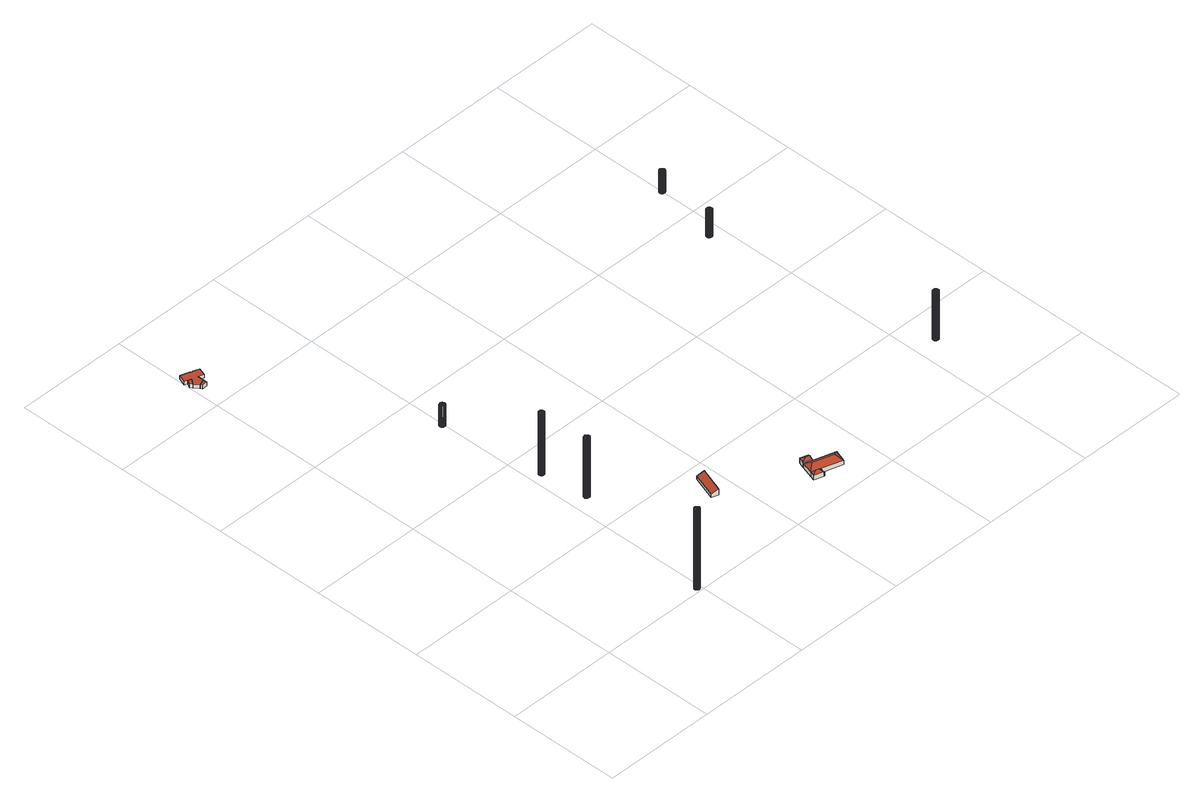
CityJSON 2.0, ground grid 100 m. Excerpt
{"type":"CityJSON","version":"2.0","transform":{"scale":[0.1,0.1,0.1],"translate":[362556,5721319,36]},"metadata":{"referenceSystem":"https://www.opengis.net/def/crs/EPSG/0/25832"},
"CityObjects":{
"building1":{"type":"Building","attributes":{"Geometrietyp2DReferenz":"1000","Gemeindeschluessel":"05513000","function":"51002_1251","roofType":"1000","measuredHeight":76.98},"geometry":[{"type":"Solid","lod":"2","boundaries":[[[[0,1,2]],[[1,3,2]],[[4,5,0]],[[5,1,0]],[[6,7,4]],[[7,5,4]],[[8,9,6]],[[9,7,6]],[[10,11,8]],[[11,9,8]],[[12,13,10]],[[13,11,10]],[[14,15,12]],[[15,13,12]],[[16,17,14]],[[17,15,14]],[[18,19,16]],[[19,17,16]],[[20,21,18]],[[21,19,18]],[[22,23,20]],[[23,21,20]],[[24,25,22]],[[25,23,22]],[[26,27,24]],[[27,25,24]],[[28,29,26]],[[29,27,26]],[[30,31,28]],[[31,29,28]],[[32,33,30]],[[33,31,30]],[[34,35,32]],[[35,33,32]],[[36,37,34]],[[2,3,38]],[[37,35,34]],[[38,39,36]],[[39,37,36]],[[3,39,38]],[[3,1,39]],[[1,5,39]],[[5,7,39]],[[7,9,39]],[[9,11,39]],[[11,13,39]],[[13,15,39]],[[15,17,39]],[[17,19,39]],[[19,21,39]],[[21,23,39]],[[23,25,39]],[[25,27,39]],[[27,29,39]],[[29,31,39]],[[31,33,39]],[[33,35,39]],[[35,37,39]],[[0,2,4]],[[2,38,4]],[[38,36,4]],[[36,34,4]],[[34,32,4]],[[32,30,4]],[[30,28,4]],[[28,26,4]],[[26,24,4]],[[24,22,4]],[[22,20,4]],[[20,18,4]],[[18,16,4]],[[16,14,4]],[[14,12,4]],[[12,10,4]],[[10,8,4]],[[8,6,4]]]],"semantics":{"surfaces":[{"type":"WallSurface"},{"type":"GroundSurface"},{"type":"RoofSurface"}],"values":[[0,0,0,0,0,0,0,0,0,0,0,0,0,0,0,0,0,0,0,0,0,0,0,0,0,0,0,0,0,0,0,0,0,0,0,0,0,0,0,0,1,1,1,1,1,1,1,1,1,1,1,1,1,1,1,1,1,1,2,2,2,2,2,2,2,2,2,2,2,2,2,2,2,2,2,2]]}}]},
"building2":{"type":"Building","attributes":{"Geometrietyp2DReferenz":"3000","Gemeindeschluessel":"05562012","function":"51009_1610","roofType":"1000","measuredHeight":3.59},"geometry":[{"type":"Solid","lod":"2","boundaries":[[[[40,41,42,43]],[[44,45,41,40]],[[46,47,45,44]],[[43,42,47,46]],[[44,40,43,46]],[[41,45,47,42]]]],"semantics":{"surfaces":[{"type":"WallSurface"},{"type":"RoofSurface"},{"type":"GroundSurface"}],"values":[[0,0,0,0,1,2]]}}]},
"building3":{"type":"Building","attributes":{"Geometrietyp2DReferenz":"3000","Gemeindeschluessel":"05562012","function":"51009_1610","roofType":"1000","measuredHeight":3.65},"geometry":[{"type":"Solid","lod":"2","boundaries":[[[[48,49,50,51]],[[52,53,49,48]],[[54,55,53,52]],[[51,50,55,54]],[[52,48,51,54]],[[49,53,55,50]]]],"semantics":{"surfaces":[{"type":"WallSurface"},{"type":"RoofSurface"},{"type":"GroundSurface"}],"values":[[0,0,0,0,1,2]]}}]},
"building4":{"type":"Building","attributes":{"Geometrietyp2DReferenz":"3000","Gemeindeschluessel":"05562012","function":"31001_3081","roofType":"1000","measuredHeight":3.31},"address":[{"country":"Germany","locality":"Dorsten","thoroughfareNumber":"91","thoroughfareName":"Gräwingheide"}],"geometry":[{"type":"Solid","lod":"2","boundaries":[[[[56,57,58,59]],[[60,61,57,56]],[[62,63,61,60]],[[64,65,63,62]],[[66,67,65,64]],[[68,69,67,66]],[[70,71,69,68]],[[72,73,71,70]],[[74,75,73,72]],[[76,77,75,74]],[[78,79,77,76]],[[80,81,79,78]],[[82,45,81,80]],[[83,41,45,82]],[[84,42,41,83]],[[85,86,42,84]],[[87,88,86,85]],[[59,58,88,87]],[[85,84,83,82,80,78,76,74,72,70,68,66,64,62,60,56,59,87]],[[57,61,63,65,67,69,71,73,75,77,79,81,45,41,42,86,88,58]]]],"semantics":{"surfaces":[{"type":"WallSurface"},{"type":"RoofSurface"},{"type":"GroundSurface"}],"values":[[0,0,0,0,0,0,0,0,0,0,0,0,0,0,0,0,0,0,1,2]]}}]},
"building5":{"type":"Building","attributes":{"Geometrietyp2DReferenz":"1000","Gemeindeschluessel":"05562012","function":"51002_1251","roofType":"1000","measuredHeight":57.71},"geometry":[{"type":"Solid","lod":"2","boundaries":[[[[89,90,91]],[[90,92,91]],[[93,94,89]],[[94,90,89]],[[95,96,93]],[[96,94,93]],[[97,98,95]],[[98,96,95]],[[99,100,97]],[[100,98,97]],[[101,102,99]],[[102,100,99]],[[103,104,101]],[[104,102,101]],[[105,106,103]],[[106,104,103]],[[107,108,105]],[[108,106,105]],[[109,110,107]],[[110,108,107]],[[111,112,109]],[[112,110,109]],[[113,114,111]],[[114,112,111]],[[115,116,113]],[[116,114,113]],[[117,118,115]],[[118,116,115]],[[119,120,117]],[[120,118,117]],[[121,122,119]],[[122,120,119]],[[123,124,121]],[[124,122,121]],[[125,126,127]],[[127,126,123]],[[126,124,123]],[[128,125,127]],[[91,92,128]],[[92,125,128]],[[92,90,125]],[[90,94,125]],[[94,96,125]],[[96,98,125]],[[98,100,125]],[[100,102,125]],[[102,104,125]],[[104,106,125]],[[106,108,125]],[[108,110,125]],[[110,112,125]],[[112,114,125]],[[114,116,125]],[[116,118,125]],[[118,120,125]],[[120,122,125]],[[122,124,125]],[[124,126,125]],[[89,91,93]],[[91,128,93]],[[128,127,93]],[[127,123,93]],[[123,121,93]],[[121,119,93]],[[119,117,93]],[[117,115,93]],[[115,113,93]],[[113,111,93]],[[111,109,93]],[[109,107,93]],[[107,105,93]],[[105,103,93]],[[103,101,93]],[[101,99,93]],[[99,97,93]],[[97,95,93]]]],"semantics":{"surfaces":[{"type":"WallSurface"},{"type":"GroundSurface"},{"type":"RoofSurface"}],"values":[[0,0,0,0,0,0,0,0,0,0,0,0,0,0,0,0,0,0,0,0,0,0,0,0,0,0,0,0,0,0,0,0,0,0,0,0,0,0,0,0,1,1,1,1,1,1,1,1,1,1,1,1,1,1,1,1,1,1,2,2,2,2,2,2,2,2,2,2,2,2,2,2,2,2,2,2]]}}]},
"building6":{"type":"Building","attributes":{"Geometrietyp2DReferenz":"1000","Gemeindeschluessel":"05562012","function":"51002_1251","roofType":"1000","measuredHeight":59.73},"geometry":[{"type":"Solid","lod":"2","boundaries":[[[[129,130,131]],[[130,132,131]],[[133,134,129]],[[134,130,129]],[[135,136,133]],[[136,134,133]],[[137,138,135]],[[138,136,135]],[[139,140,137]],[[140,138,137]],[[141,142,139]],[[142,140,139]],[[143,144,141]],[[144,142,141]],[[145,146,143]],[[146,144,143]],[[147,148,145]],[[148,146,145]],[[149,150,147]],[[150,148,147]],[[151,152,149]],[[152,150,149]],[[153,154,151]],[[154,152,151]],[[155,156,153]],[[156,154,153]],[[157,158,155]],[[158,156,155]],[[159,160,157]],[[160,158,157]],[[161,162,159]],[[162,160,159]],[[163,164,165]],[[165,164,161]],[[164,162,161]],[[166,163,165]],[[167,168,166]],[[168,163,166]],[[131,132,167]],[[132,168,167]],[[132,130,168]],[[130,134,168]],[[134,136,168]],[[136,138,168]],[[138,140,168]],[[140,142,168]],[[142,144,168]],[[144,146,168]],[[146,148,168]],[[148,150,168]],[[150,152,168]],[[152,154,168]],[[154,156,168]],[[156,158,168]],[[158,160,168]],[[160,162,168]],[[162,164,168]],[[164,163,168]],[[129,131,133]],[[131,167,133]],[[167,166,133]],[[166,165,133]],[[165,161,133]],[[161,159,133]],[[159,157,133]],[[157,155,133]],[[155,153,133]],[[153,151,133]],[[151,149,133]],[[149,147,133]],[[147,145,133]],[[145,143,133]],[[143,141,133]],[[141,139,133]],[[139,137,133]],[[137,135,133]]]],"semantics":{"surfaces":[{"type":"WallSurface"},{"type":"GroundSurface"},{"type":"RoofSurface"}],"values":[[0,0,0,0,0,0,0,0,0,0,0,0,0,0,0,0,0,0,0,0,0,0,0,0,0,0,0,0,0,0,0,0,0,0,0,0,0,0,0,0,1,1,1,1,1,1,1,1,1,1,1,1,1,1,1,1,1,1,2,2,2,2,2,2,2,2,2,2,2,2,2,2,2,2,2,2]]}}]},
"building7":{"type":"Building","attributes":{"Geometrietyp2DReferenz":"1000","Gemeindeschluessel":"05562012","function":"51002_1251","roofType":"1000","measuredHeight":20.13},"geometry":[{"type":"Solid","lod":"2","boundaries":[[[[169,170,171]],[[170,172,171]],[[173,174,169]],[[174,170,169]],[[175,176,173]],[[176,174,173]],[[177,178,175]],[[178,176,175]],[[179,180,177]],[[180,178,177]],[[181,182,179]],[[182,180,179]],[[183,184,181]],[[184,182,181]],[[185,186,183]],[[186,184,183]],[[187,188,185]],[[188,186,185]],[[189,190,187]],[[190,188,187]],[[191,192,189]],[[192,190,189]],[[193,194,191]],[[194,192,191]],[[195,196,193]],[[196,194,193]],[[197,198,195]],[[199,200,197]],[[198,196,195]],[[200,198,197]],[[201,202,199]],[[202,200,199]],[[203,204,201]],[[204,202,201]],[[205,206,203]],[[206,204,203]],[[207,208,205]],[[208,206,205]],[[171,172,207]],[[172,208,207]],[[188,190,208]],[[190,192,208]],[[192,194,208]],[[194,196,208]],[[196,198,208]],[[198,200,208]],[[200,202,208]],[[202,204,208]],[[204,206,208]],[[172,170,208]],[[170,174,208]],[[174,176,208]],[[176,178,208]],[[178,180,208]],[[180,182,208]],[[182,184,208]],[[184,186,208]],[[186,188,208]],[[169,171,173]],[[171,207,173]],[[207,205,173]],[[205,203,173]],[[203,201,173]],[[201,199,173]],[[199,197,173]],[[197,195,173]],[[195,193,173]],[[193,191,173]],[[191,189,173]],[[189,187,173]],[[187,185,173]],[[185,183,173]],[[183,181,173]],[[181,179,173]],[[179,177,173]],[[177,175,173]]]],"semantics":{"surfaces":[{"type":"WallSurface"},{"type":"GroundSurface"},{"type":"RoofSurface"}],"values":[[0,0,0,0,0,0,0,0,0,0,0,0,0,0,0,0,0,0,0,0,0,0,0,0,0,0,0,0,0,0,0,0,0,0,0,0,0,0,0,0,1,1,1,1,1,1,1,1,1,1,1,1,1,1,1,1,1,1,2,2,2,2,2,2,2,2,2,2,2,2,2,2,2,2,2,2]]}}]},
"building8":{"type":"Building","attributes":{"Geometrietyp2DReferenz":"3000","Gemeindeschluessel":"05562012","function":"31001_2720","roofType":"2100","measuredHeight":5.94},"address":[{"country":"Germany","locality":"Dorsten","thoroughfareNumber":"345","thoroughfareName":"Bochumer Straße"}],"geometry":[{"type":"Solid","lod":"2","boundaries":[[[[209,210,211,212]],[[213,214,210,209]],[[215,216,214,213]],[[212,211,216,215]],[[213,209,212,215]],[[210,214,216,211]]]],"semantics":{"surfaces":[{"type":"WallSurface"},{"type":"RoofSurface"},{"type":"GroundSurface"}],"values":[[0,0,0,0,1,2]]}}]},
"building9":{"type":"Building","attributes":{"Gemeindeschluessel":"05562012","Geometrietyp2DReferenz":"3000","function":"31001_1210"},"address":[{"country":"Germany","locality":"Dorsten","thoroughfareNumber":"345","thoroughfareName":"Bochumer Straße"}],"children":["building9-1","building9-2","building9-3"]},
"building9-1":{"type":"BuildingPart","attributes":{"roofType":"3200","measuredHeight":7.33},"parents":["building9"],"geometry":[{"type":"Solid","lod":"2","boundaries":[[[[217,218,219,220]],[[221,222,223,224]],[[225,226,222,221]],[[227,228,226,225]],[[229,220,227,225,230]],[[225,221,230]],[[230,221,224,217,229]],[[217,220,229]],[[219,218,223,222,226,228]],[[227,220,219,228]],[[217,224,223,218]]]],"semantics":{"surfaces":[{"type":"WallSurface"},{"type":"RoofSurface"},{"type":"GroundSurface"},{"type":"ClosureSurface"}],"values":[[0,0,0,0,1,1,1,1,2,3,3]]}}]},
"building9-2":{"type":"BuildingPart","attributes":{"roofType":"5000","measuredHeight":6.47},"parents":["building9"],"geometry":[{"type":"MultiSurface","lod":"2","boundaries":[[[231,232,218,233]],[[234,235,232,231]],[[236,237,235,234]],[[238,223,237,236]],[[236,234,231,239]],[[231,233,239]],[[233,238,236,239]],[[232,235,237,223,218]],[[238,233,217,224]],[[218,223,224,217]]],"semantics":{"surfaces":[{"type":"WallSurface"},{"type":"RoofSurface"},{"type":"GroundSurface"},{"type":"ClosureSurface"}],"values":[0,0,0,0,1,1,1,2,0,3]}}]},
"building9-3":{"type":"BuildingPart","attributes":{"roofType":"3200","measuredHeight":6.53},"parents":["building9"],"geometry":[{"type":"MultiSurface","lod":"2","boundaries":[[[240,241,242,243]],[[244,219,241,240]],[[245,246,228,247]],[[248,249,246,245]],[[250,251,249,248]],[[243,242,251,250]],[[252,240,243,253]],[[243,250,248,245,247,253]],[[253,247,244,252]],[[244,240,252]],[[241,219,228,246,249,251,242]],[[244,247,227,220]],[[228,219,220,227]]],"semantics":{"surfaces":[{"type":"WallSurface"},{"type":"RoofSurface"},{"type":"GroundSurface"},{"type":"ClosureSurface"}],"values":[0,0,0,0,0,0,1,1,1,1,2,0,3]}}]},
"building10":{"type":"Building","attributes":{"Geometrietyp2DReferenz":"1000","Gemeindeschluessel":"05513000","function":"51002_1251","roofType":"1000","measuredHeight":46.66},"geometry":[{"type":"Solid","lod":"2","boundaries":[[[[254,255,256]],[[255,257,256]],[[258,259,254]],[[259,255,254]],[[260,261,258]],[[261,259,258]],[[262,263,260]],[[263,261,260]],[[264,265,262]],[[265,263,262]],[[266,267,264]],[[267,265,264]],[[268,269,266]],[[269,267,266]],[[270,271,268]],[[271,269,268]],[[272,273,270]],[[273,271,270]],[[274,275,272]],[[275,273,272]],[[276,277,274]],[[277,275,274]],[[278,279,276]],[[279,277,276]],[[280,281,278]],[[281,279,278]],[[282,283,280]],[[283,281,280]],[[284,285,282]],[[285,283,282]],[[286,287,284]],[[287,285,284]],[[288,289,286]],[[289,287,286]],[[290,291,288]],[[291,289,288]],[[256,257,292]],[[292,293,290]],[[293,291,290]],[[257,293,292]],[[257,255,293]],[[255,259,293]],[[259,261,293]],[[261,263,293]],[[263,265,293]],[[265,267,293]],[[267,269,293]],[[269,271,293]],[[271,273,293]],[[273,275,293]],[[275,277,293]],[[277,279,293]],[[279,281,293]],[[281,283,293]],[[283,285,293]],[[285,287,293]],[[287,289,293]],[[289,291,293]],[[254,256,258]],[[256,292,258]],[[292,290,258]],[[290,288,258]],[[288,286,258]],[[286,284,258]],[[284,282,258]],[[282,280,258]],[[280,278,258]],[[278,276,258]],[[276,274,258]],[[274,272,258]],[[272,270,258]],[[270,268,258]],[[268,266,258]],[[266,264,258]],[[264,262,258]],[[262,260,258]]]],"semantics":{"surfaces":[{"type":"WallSurface"},{"type":"GroundSurface"},{"type":"RoofSurface"}],"values":[[0,0,0,0,0,0,0,0,0,0,0,0,0,0,0,0,0,0,0,0,0,0,0,0,0,0,0,0,0,0,0,0,0,0,0,0,0,0,0,0,1,1,1,1,1,1,1,1,1,1,1,1,1,1,1,1,1,1,2,2,2,2,2,2,2,2,2,2,2,2,2,2,2,2,2,2]]}}]},
"building11":{"type":"Building","attributes":{"Geometrietyp2DReferenz":"1000","Gemeindeschluessel":"05562012","function":"51002_1251","roofType":"1000","measuredHeight":25.85},"geometry":[{"type":"Solid","lod":"2","boundaries":[[[[294,295,296]],[[295,297,296]],[[298,299,294]],[[299,295,294]],[[300,301,298]],[[301,299,298]],[[302,303,300]],[[303,301,300]],[[304,305,302]],[[305,303,302]],[[306,307,304]],[[307,305,304]],[[308,309,306]],[[309,307,306]],[[310,311,308]],[[311,309,308]],[[312,313,310]],[[313,311,310]],[[314,315,312]],[[315,313,312]],[[316,317,314]],[[317,315,314]],[[318,319,316]],[[319,317,316]],[[320,321,318]],[[321,319,318]],[[322,323,320]],[[323,321,320]],[[324,325,322]],[[325,323,322]],[[326,327,324]],[[327,325,324]],[[328,329,326]],[[329,327,326]],[[330,331,328]],[[331,329,328]],[[332,333,330]],[[333,331,330]],[[296,297,332]],[[297,333,332]],[[297,295,333]],[[295,299,333]],[[299,301,333]],[[301,303,333]],[[303,305,333]],[[305,307,333]],[[307,309,333]],[[309,311,333]],[[311,313,333]],[[313,315,333]],[[315,317,333]],[[317,319,333]],[[319,321,333]],[[321,323,333]],[[323,325,333]],[[325,327,333]],[[327,329,333]],[[329,331,333]],[[294,296,298]],[[296,332,298]],[[332,330,298]],[[330,328,298]],[[328,326,298]],[[326,324,298]],[[324,322,298]],[[322,320,298]],[[320,318,298]],[[318,316,298]],[[316,314,298]],[[314,312,298]],[[312,310,298]],[[310,308,298]],[[308,306,298]],[[306,304,298]],[[304,302,298]],[[302,300,298]]]],"semantics":{"surfaces":[{"type":"WallSurface"},{"type":"GroundSurface"},{"type":"RoofSurface"}],"values":[[0,0,0,0,0,0,0,0,0,0,0,0,0,0,0,0,0,0,0,0,0,0,0,0,0,0,0,0,0,0,0,0,0,0,0,0,0,0,0,0,1,1,1,1,1,1,1,1,1,1,1,1,1,1,1,1,1,1,2,2,2,2,2,2,2,2,2,2,2,2,2,2,2,2,2,2]]}}]},
"building12":{"type":"Building","attributes":{"Geometrietyp2DReferenz":"1000","Gemeindeschluessel":"05562012","function":"51002_1251","roofType":"1000","measuredHeight":20.57},"geometry":[{"type":"Solid","lod":"2","boundaries":[[[[334,335,336]],[[335,337,336]],[[338,339,334]],[[339,335,334]],[[340,341,338]],[[341,339,338]],[[342,343,340]],[[343,341,340]],[[344,345,342]],[[345,343,342]],[[346,347,344]],[[347,345,344]],[[348,349,346]],[[349,347,346]],[[350,351,348]],[[351,349,348]],[[352,353,350]],[[353,351,350]],[[354,355,352]],[[355,353,352]],[[356,357,354]],[[357,355,354]],[[358,359,356]],[[359,357,356]],[[360,361,358]],[[361,359,358]],[[362,363,360]],[[363,361,360]],[[364,365,362]],[[365,363,362]],[[366,367,364]],[[367,365,364]],[[368,369,366]],[[369,367,366]],[[370,371,368]],[[371,369,368]],[[372,373,370]],[[373,371,370]],[[336,337,372]],[[337,373,372]],[[373,337,371]],[[337,335,371]],[[335,339,371]],[[339,341,371]],[[341,343,371]],[[343,345,371]],[[345,347,371]],[[347,349,371]],[[349,351,371]],[[351,353,371]],[[353,355,371]],[[355,357,371]],[[357,359,371]],[[359,361,371]],[[361,363,371]],[[363,365,371]],[[365,367,371]],[[367,369,371]],[[336,372,334]],[[372,370,334]],[[370,368,334]],[[368,366,334]],[[366,364,334]],[[364,362,334]],[[362,360,334]],[[360,358,334]],[[358,356,334]],[[356,354,334]],[[354,352,334]],[[352,350,334]],[[350,348,334]],[[348,346,334]],[[346,344,334]],[[344,342,334]],[[342,340,334]],[[340,338,334]]]],"semantics":{"surfaces":[{"type":"WallSurface"},{"type":"GroundSurface"},{"type":"RoofSurface"}],"values":[[0,0,0,0,0,0,0,0,0,0,0,0,0,0,0,0,0,0,0,0,0,0,0,0,0,0,0,0,0,0,0,0,0,0,0,0,0,0,0,0,1,1,1,1,1,1,1,1,1,1,1,1,1,1,1,1,1,1,2,2,2,2,2,2,2,2,2,2,2,2,2,2,2,2,2,2]]}}]}
},
"vertices":[
[983,40,792],[983,40,22],[979,46,792],[979,46,22],[986,32,792],[986,32,22],[986,24,792],[986,24,22],[983,17,792],[983,17,22],[979,11,792],[979,11,22],[973,6,792],[973,6,22],[965,3,792],[965,3,22],[957,3,792],[957,3,22],[950,6,792],[950,6,22],[944,11,792],[944,11,22],[939,17,792],[939,17,22],[937,24,792],[937,24,22],[937,32,792],[937,32,22],[939,40,792],[939,40,22],[944,46,792],[944,46,22],[950,50,792],[950,50,22],[957,53,792],[957,53,22],[965,53,792],[965,53,22],[973,50,792],[973,50,22],
[54,4309,48],[54,4309,12],[23,4319,12],[23,4319,48],[18,4264,48],[18,4264,12],[6,4279,48],[6,4279,12],
[107,4206,48],[107,4206,11],[105,4238,11],[105,4238,48],[63,4202,48],[63,4202,11],[51,4218,48],[51,4218,11],
[102,4374,45],[102,4374,12],[24,4400,12],[24,4400,45],[101,4372,45],[101,4372,12],[126,4364,45],[126,4364,12],[126,4366,45],[126,4366,12],[181,4347,45],[181,4347,12],[158,4278,45],[158,4278,12],[109,4294,45],[109,4294,12],[109,4237,45],[109,4237,12],[109,4206,45],[109,4206,12],[107,4206,45],[107,4206,12],[105,4238,45],[105,4238,12],[51,4218,45],[51,4218,12],[18,4264,45],[54,4309,45],[23,4319,45],[24,4322,45],[24,4322,12],[0,4330,45],[0,4330,12],
[1166,1340,594],[1166,1340,17],[1161,1346,594],[1161,1346,17],[1168,1332,594],[1168,1332,17],[1168,1325,594],[1168,1325,17],[1166,1317,594],[1166,1317,17],[1161,1311,594],[1161,1311,17],[1155,1306,594],[1155,1306,17],[1148,1304,594],[1148,1304,17],[1140,1304,594],[1140,1304,17],[1132,1306,594],[1132,1306,17],[1126,1311,594],[1126,1311,17],[1121,1317,594],[1121,1317,17],[1119,1325,594],[1119,1325,17],[1119,1332,594],[1119,1332,17],[1121,1340,594],[1121,1340,17],[1126,1346,594],[1126,1346,17],[1132,1351,594],[1132,1351,17],[1140,1353,594],[1140,1353,17],[1155,1351,17],[1148,1353,17],[1148,1353,594],[1155,1351,594],
[1121,1759,610],[1121,1759,13],[1117,1765,610],[1117,1765,13],[1124,1752,610],[1124,1752,13],[1124,1744,610],[1124,1744,13],[1121,1736,610],[1121,1736,13],[1117,1730,610],[1117,1730,13],[1110,1725,610],[1110,1725,13],[1103,1723,610],[1103,1723,13],[1095,1723,610],[1095,1723,13],[1088,1725,610],[1088,1725,13],[1081,1730,610],[1081,1730,13],[1077,1736,610],[1077,1736,13],[1074,1744,610],[1074,1744,13],[1074,1752,610],[1074,1752,13],[1077,1759,610],[1077,1759,13],[1081,1765,610],[1081,1765,13],[1088,1770,610],[1088,1770,13],[1103,1772,13],[1095,1772,13],[1095,1772,610],[1103,1772,610],[1110,1770,610],[1110,1770,13],
[1014,2667,209],[1014,2667,7],[1010,2673,209],[1010,2673,7],[1017,2659,209],[1017,2659,7],[1017,2652,209],[1017,2652,7],[1014,2644,209],[1014,2644,7],[1010,2638,209],[1010,2638,7],[1003,2633,209],[1003,2633,7],[996,2631,209],[996,2631,7],[988,2631,209],[988,2631,7],[981,2633,209],[981,2633,7],[974,2638,209],[974,2638,7],[970,2644,209],[970,2644,7],[967,2652,209],[967,2652,7],[967,2659,209],[967,2659,7],[970,2667,209],[970,2667,7],[974,2673,209],[974,2673,7],[981,2678,209],[981,2678,7],[988,2680,209],[988,2680,7],[996,2680,209],[996,2680,7],[1003,2678,209],[1003,2678,7],
[1768,664,48],[1768,664,19],[1826,644,19],[1826,644,78],[1844,881,48],[1844,881,19],[1902,861,78],[1902,861,19],
[2465,395,77],[2465,395,36],[2430,288,36],[2430,288,77],[2730,312,77],[2730,312,36],[2534,373,36],[2534,373,77],[2695,206,77],[2695,206,36],[2511,263,77],[2511,263,36],[2492,328,109],[2668,273,109],
[2484,451,84],[2484,451,36],[2465,395,84],[2551,430,84],[2551,430,36],[2542,402,100],[2542,402,36],[2534,373,84],[2506,413,100],
[2416,244,79],[2416,244,36],[2497,218,36],[2497,218,79],[2430,288,79],[2499,224,79],[2499,224,36],[2511,263,79],[2505,221,74],[2505,221,36],[2504,216,74],[2504,216,36],[2451,257,101],[2476,250,101],
[4206,713,501],[4206,713,35],[4201,719,501],[4201,719,35],[4208,705,501],[4208,705,35],[4208,697,501],[4208,697,35],[4206,690,501],[4206,690,35],[4201,684,501],[4201,684,35],[4195,679,501],[4195,679,35],[4188,677,501],[4188,677,35],[4180,677,501],[4180,677,35],[4172,679,501],[4172,679,35],[4166,684,501],[4166,684,35],[4161,690,501],[4161,690,35],[4159,697,501],[4159,697,35],[4159,705,501],[4159,705,35],[4161,713,501],[4161,713,35],[4166,719,501],[4166,719,35],[4172,724,501],[4172,724,35],[4180,726,501],[4180,726,35],[4188,726,501],[4188,726,35],[4195,724,501],[4195,724,35],
[3895,2724,280],[3895,2724,21],[3891,2730,280],[3891,2730,21],[3898,2716,280],[3898,2716,21],[3898,2708,280],[3898,2708,21],[3895,2701,280],[3895,2701,21],[3891,2695,280],[3891,2695,21],[3885,2690,280],[3885,2690,21],[3877,2688,280],[3877,2688,21],[3869,2688,280],[3869,2688,21],[3862,2690,280],[3862,2690,21],[3856,2695,280],[3856,2695,21],[3851,2701,280],[3851,2701,21],[3849,2708,280],[3849,2708,21],[3849,2716,280],[3849,2716,21],[3851,2724,280],[3851,2724,21],[3856,2730,280],[3856,2730,21],[3862,2735,280],[3862,2735,21],[3869,2737,280],[3869,2737,21],[3877,2737,280],[3877,2737,21],[3885,2735,280],[3885,2735,21],
[4014,3309,228],[4014,3309,22],[4012,3316,228],[4012,3316,22],[4014,3301,228],[4014,3301,22],[4012,3294,228],[4012,3294,22],[4007,3287,228],[4007,3287,22],[4001,3283,228],[4001,3283,22],[3994,3280,228],[3994,3280,22],[3986,3280,228],[3986,3280,22],[3978,3283,228],[3978,3283,22],[3972,3287,228],[3972,3287,22],[3967,3294,228],[3967,3294,22],[3965,3301,228],[3965,3301,22],[3965,3309,228],[3965,3309,22],[3967,3316,228],[3967,3316,22],[3972,3323,228],[3972,3323,22],[3978,3327,228],[3978,3327,22],[3986,3330,228],[3986,3330,22],[3994,3330,228],[3994,3330,22],[4001,3327,228],[4001,3327,22],[4007,3323,228],[4007,3323,22]
]}
